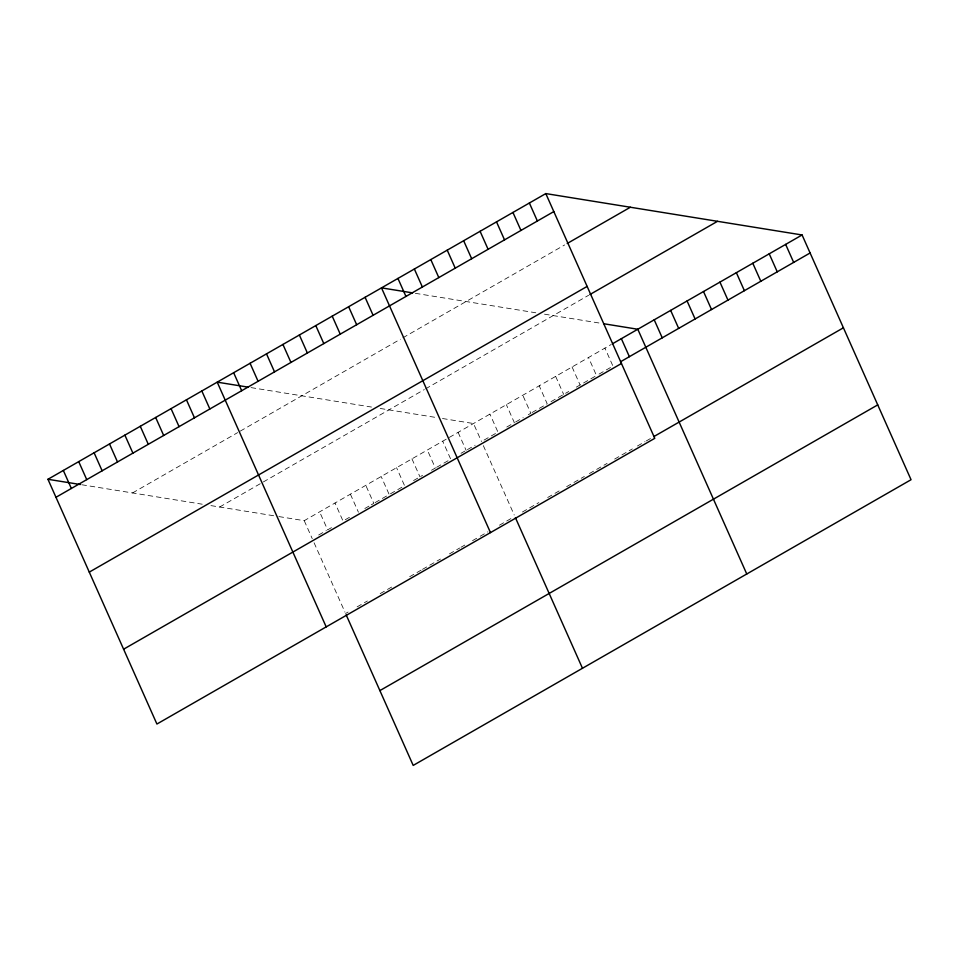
<?xml version="1.0" encoding="UTF-8"?>
<svg xmlns="http://www.w3.org/2000/svg" width="959" height="959" viewBox="0 0 959 959"><rect width="100%" height="100%" fill="white"/><g stroke="black" fill="none" stroke-linecap="round" stroke-linejoin="round"><path stroke-width="0.72" stroke-dasharray="4.79 3.6" d="M132.522 492.95L237.676 432.605M240.241 431.13L400.371 339.234M402.888 337.784L564.659 244.953M219.659 507.011L424.31 389.57M425.58 388.839L588.598 295.288M278.865 516.577L304.231 520.677L611.255 344.473M318.664 535.002L326.36 530.579M331.49 527.642L327.642 529.847L319.623 511.842M349.436 517.333L343.022 521.013L335.015 503.007M364.828 508.51L369.958 505.561M371.241 504.83L373.806 503.355L365.787 485.35M375.089 502.624L389.186 494.52L381.179 476.515M390.469 493.789L404.578 485.698L396.558 467.68M413.557 480.543L422.535 475.388M431.502 470.234L435.35 468.028L427.342 450.023M436.633 467.297L450.742 459.205L442.722 441.188M461.003 453.307L464.851 451.102M467.417 449.627L475.113 445.216M484.043 440.085L497.949 432.113L489.929 414.108M506.796 427.031L514.372 422.679L506.364 404.674M515.642 421.96L523.218 417.609M528.277 414.708L530.807 413.257L522.787 395.24M532.065 412.526L547.229 403.823L539.222 385.818M551.029 401.653L568.723 391.5M576.299 387.148L596.522 375.544L588.502 357.527M599.051 374.094L612.945 366.11L604.937 348.105M345.564 613.508L348.129 612.034M357.108 606.879L367.369 600.993M380.184 593.633L391.728 587.016M409.685 576.707L421.217 570.09M422.499 569.346L440.457 559.049M449.435 553.894L459.697 548.009M460.979 547.265L464.827 545.06M472.511 540.648L478.925 536.968M480.207 536.237L487.903 531.813M499.447 525.196L513.556 517.093M522.415 512.01L538.85 502.588M547.685 497.505L561.59 489.534M566.649 486.633L584.343 476.479M589.389 473.578L607.083 463.413M614.671 459.061L632.365 448.908M637.423 446.007L644.999 441.655M646.27 440.936L651.317 438.035M415.343 293.322L535.793 312.778M544.508 314.18L601.137 323.327M251.042 387.604L371.505 407.06M380.22 408.462L436.848 417.609M442.495 418.52L473.506 423.53L481.514 441.536M81.779 484.751L202.229 504.206M210.944 505.609L274.634 515.894M572.079 366.961L580.087 384.967M555.645 376.384L563.664 394.401M483.336 445.623L514.228 515.007M458.114 432.365L466.134 450.37M411.95 458.858L419.97 476.863M350.395 494.173L358.414 512.19M304.231 520.677L312.25 538.682M314.072 542.758L344.964 612.142"/><path stroke-width="1.44" d="M545.803 193.586L654.769 438.323L156.916 724.033L47.95 479.284L545.803 193.586L802.084 234.967L911.05 479.716L413.197 765.414L346.139 614.791M55.97 497.289L553.811 211.591M567.189 243.502L630.375 207.24M89.283 572.115L587.124 286.417M589.869 294.557L717.512 221.313M612.513 343.754L802.084 234.967M620.533 361.759L810.103 252.972M123.603 649.207L621.456 363.509M653.846 436.585L843.417 327.798M379.884 690.6L877.737 404.89M412.514 292.867L381.502 287.868L490.481 532.617M603.966 323.782L637.795 329.249L746.761 573.997M248.225 387.16L217.213 382.15L326.192 626.898M47.95 479.284L80.364 484.523M785.649 244.389L793.668 262.394M769.226 253.823L777.246 271.829M752.791 263.245L760.811 281.251M736.368 272.68L744.388 290.685M719.933 282.102L727.953 300.107M703.51 291.536L711.53 309.541M687.076 300.958L695.095 318.963M670.653 310.392L678.672 328.398M654.218 319.815L662.237 337.832M621.36 338.671L629.38 356.688M529.368 203.008L537.388 221.014M512.945 212.442L520.953 230.448M496.51 221.865L504.53 239.87M480.087 231.299L488.095 249.304M463.653 240.721L471.672 258.726M447.23 250.155L455.237 268.16M430.795 259.577L438.814 277.583M414.36 269.011L422.38 287.017M515.403 517.644L582.473 668.279M397.937 278.434L405.957 296.439M365.079 297.29L373.099 315.295M348.644 306.724L356.664 324.729M332.222 316.146L340.241 334.152M315.787 325.581L323.806 343.586M299.364 335.003L307.383 353.008M282.929 344.437L290.949 362.442M266.506 353.859L274.526 371.864M250.071 363.293L258.091 381.298M233.648 372.715L241.668 390.721M201.834 390.972L209.853 408.99M186.442 399.807L194.461 417.812M171.05 408.642L179.069 426.647M155.67 417.477L163.677 435.482M140.278 426.299L148.297 444.305M124.886 435.134L132.905 453.139M109.506 443.969L117.513 461.974M94.114 452.792L102.133 470.797M78.722 461.627L86.742 479.632M63.342 470.461L71.35 488.467"/></g></svg>
